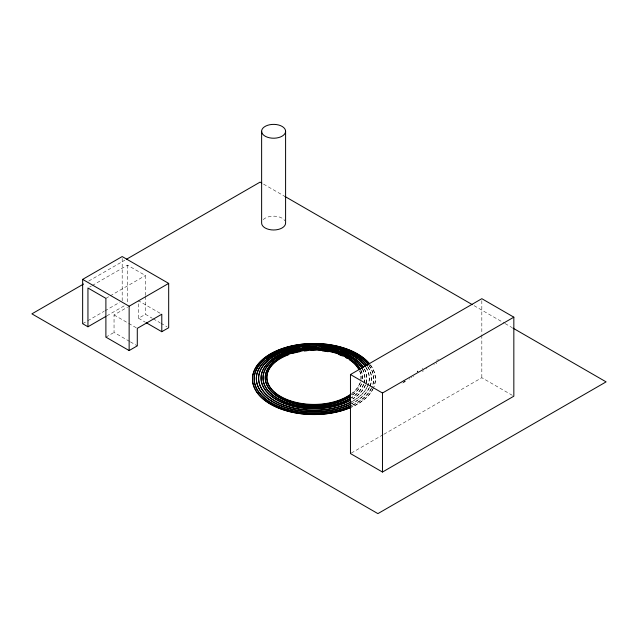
<?xml version="1.0" encoding="UTF-8"?>
<svg xmlns="http://www.w3.org/2000/svg" width="638" height="638" viewBox="0 0 638 638"><rect width="100%" height="100%" fill="white"/><g stroke="black" fill="none" stroke-linecap="round" stroke-linejoin="round"><path stroke-width="0.48" stroke-dasharray="3.19 2.39" d="M426.806 368.365L426.686 368.892M411.845 377.241L411.47 377.824M436.831 362.799L436.153 363.58M405.497 381.117L404.835 381.58L404.061 381.197M403.551 382.361L403.998 382.776L403.998 380.264M434.311 364.577L433.872 364.88M413.671 376.492L413.177 376.827M88.73 281.047L124.896 260.16M89.663 287.004L91.386 286.007M92.247 285.513L127.48 265.169L145.432 275.528L145.432 295.418M105.892 298.361L109.329 296.375M110.191 295.873L145.432 275.528M82.645 323.713L86.943 321.225M87.797 320.731L104.13 311.304M104.991 310.81L119.601 302.372M106.857 315.85L124.904 305.435M129.546 341.378L114.043 332.43L114.043 314.941L127.56 307.141M105.892 337.135L114.043 332.43M160.066 313.226L138.542 300.801L138.542 318.282L145.432 314.303L152.322 318.282M417.754 371.842L417.73 370.941L417.954 371.731M422.189 368.477L422.755 368.15M436.767 360.063L437.07 360.558M437.62 359.569L438.489 359.744M423.05 370.822L422.531 371.101M402.243 383.111L401.661 382.776M409.062 379.171L409.843 378.773M422.731 371.284L423.337 370.933M351.315 453.068L383.087 434.725M383.94 434.231L481.826 377.712L513.837 396.198M405.066 381.253L404.644 381.277M263.542 184.103L285.114 196.56M474.082 305.658L504.283 323.091M505.144 323.594L512.051 327.573M417.388 371.141L417.97 371.476M404.061 381.388L404.644 381.723M403.415 382.441L403.998 382.776M153.184 318.777L160.066 322.756M160.928 323.251L166.957 326.736M138.542 318.282L145.432 322.262M114.043 314.941L127.823 322.9M128.685 323.394L136.428 327.868M130.407 341.872L137.29 345.852M481.826 300.665L481.826 334.248M481.826 335.237L481.826 377.712M361.004 376.053L361.004 376.5M145.432 296.407L145.432 314.303M127.48 265.169L127.48 302.946M122.185 258.526L122.185 300.881M370.439 365.119A61.455 35.481 0 0 1 373.31 388.271M372.911 389.076A61.455 35.481 0 0 1 351.355 407.235M263.231 219.608A11.978 6.914 0 0 1 274.659 216.178A11.978 6.914 0 0 1 284.867 220.708M359.92 383.127A47.1 27.195 0 0 1 351.777 393.415M359.704 370.766A47.1 27.195 0 0 1 360.972 378.717M370.439 364.992A61.455 35.481 0 0 1 374.051 386.349M373.31 388.143A61.455 35.481 0 0 1 351.355 407.108M371.579 388.071A59.757 34.5 0 0 1 352.04 405.537M369.011 365.566A59.757 34.5 0 0 1 371.93 387.29M371.188 388.606A59.757 34.5 0 0 1 352.04 405.289M369.011 365.311A59.757 34.5 0 0 1 371.93 387.035M367.927 367.121A57.587 33.248 0 0 1 351.386 403.966M369.53 387.154A57.587 33.248 0 0 1 351.386 403.718M367.927 366.866A57.587 33.248 0 0 1 369.896 386.317M366.005 367.6A55.347 31.956 0 0 1 351.993 401.661M367.504 386.245A55.347 31.956 0 0 1 351.993 401.39M366.005 367.329A55.347 31.956 0 0 1 367.847 385.44M364.426 369.099A52.874 30.528 0 0 1 352.806 398.886M365.526 384.698A52.874 30.528 0 0 1 352.806 398.694M364.426 368.916A52.874 30.528 0 0 1 365.837 383.837M363.628 384.419A50.92 29.396 0 0 1 351.41 397.897M362.536 369.211A50.92 29.396 0 0 1 363.963 383.486M363.628 384.267A50.92 29.396 0 0 1 351.41 397.753M362.536 369.067A50.92 29.396 0 0 1 363.963 383.334M361.451 384.036A48.703 28.12 0 0 1 351.386 395.823M360.893 370.375A48.703 28.12 0 0 1 362.559 379.482M361.451 383.853A48.703 28.12 0 0 1 351.386 395.632M360.893 370.184A48.703 28.12 0 0 1 362.559 379.291M360.494 381.827A47.1 27.195 0 0 1 351.777 393.853M359.704 371.212A47.1 27.195 0 0 1 360.701 380.942"/><path stroke-width="0.96" d="M105.996 316.352L87.948 326.768L82.645 323.713L82.645 279.38L122.185 256.556L168.679 283.4L168.679 327.725L161.789 331.704L146.293 322.756M83.57 284.03L31.9 313.856L377.903 513.622L606.1 381.875L512.912 328.076M126.619 259.172L260.097 182.109L261.819 183.106M82.645 279.38L129.139 306.224L168.679 283.4M87.948 326.768L87.948 287.993L105.892 298.361L105.892 337.135L129.139 350.557L137.29 345.852L137.29 328.363L161.789 314.223L161.789 331.704M350.461 374.538L481.826 298.688L513.837 317.174L513.837 396.198L382.473 472.04L350.461 453.562L350.461 374.538L382.473 393.016L513.837 317.174M285.114 196.56L472.359 304.661M382.473 393.016L382.473 472.04M285.593 131.292A11.978 6.914 0 0 1 267.617 137.29A11.978 6.914 0 0 1 267.617 125.303A11.978 6.914 0 0 1 285.593 131.292L285.593 223.069A11.978 6.914 0 0 1 273.606 229.991A11.978 6.914 0 0 1 261.628 223.069L261.628 131.292M129.139 306.224L129.139 350.557M350.429 407.634A61.455 35.481 0 0 1 262.362 398.367A61.455 35.481 0 0 1 283.75 348.181A61.455 35.481 0 0 1 369.219 363.572M351.028 393.981A47.1 27.195 0 0 1 278.088 394.85A47.1 27.195 0 0 1 291.151 353.412A47.1 27.195 0 0 1 358.883 369.059M350.429 407.507A61.455 35.481 0 0 1 262.09 398.008A61.455 35.481 0 0 1 284.612 347.782A61.455 35.481 0 0 1 369.841 364.21M351.171 405.943A59.757 34.5 0 0 1 273.407 404.309A59.757 34.5 0 0 1 264.379 359.688M265.894 358.452A59.757 34.5 0 0 1 299.318 345.509M301.216 345.254A59.757 34.5 0 0 1 306.057 344.759M308.983 344.576A59.757 34.5 0 0 1 318.721 344.568M321.656 344.751A59.757 34.5 0 0 1 328.371 345.477M329.368 345.629A59.757 34.5 0 0 1 354.624 353.691M355.43 354.13A59.757 34.5 0 0 1 368.445 364.808M351.171 405.696A59.757 34.5 0 0 1 264.268 397.881A59.757 34.5 0 0 1 284.987 348.531A59.757 34.5 0 0 1 368.445 364.553M350.493 404.404A57.587 33.248 0 0 1 263.263 394.499A57.587 33.248 0 0 1 296.814 346.96M297.763 346.793A57.587 33.248 0 0 1 302.627 346.107M305.618 345.804A57.587 33.248 0 0 1 309.629 345.549M316.376 345.485A57.587 33.248 0 0 1 322.964 345.868M327.565 346.402A57.587 33.248 0 0 1 366.906 365.646M350.493 404.149A57.587 33.248 0 0 1 265.926 396.812A57.587 33.248 0 0 1 287.228 349.002A57.587 33.248 0 0 1 367.432 366.124M351.171 402.099A55.347 31.956 0 0 1 271.517 398.973A55.347 31.956 0 0 1 280.154 353.149M281.948 352.375A55.347 31.956 0 0 1 299.724 347.574M302.548 347.184A55.347 31.956 0 0 1 307.333 346.729M309.263 346.609A55.347 31.956 0 0 1 315.985 346.522M320.818 346.745A55.347 31.956 0 0 1 326.52 347.335M327.517 347.471A55.347 31.956 0 0 1 338.212 349.736M340.038 350.27A55.347 31.956 0 0 1 365.494 366.818M351.171 401.828A55.347 31.956 0 0 1 268.773 396.645A55.347 31.956 0 0 1 287.682 350.055A55.347 31.956 0 0 1 365.494 366.547M350.39 400.297A52.874 30.528 0 0 1 267.864 393.152A52.874 30.528 0 0 1 300.107 348.715M302.021 348.436A52.874 30.528 0 0 1 318.737 347.782M321.696 347.981A52.874 30.528 0 0 1 338.523 351.155M339.448 351.442A52.874 30.528 0 0 1 357.958 361.26M358.636 361.866A52.874 30.528 0 0 1 363.046 366.85M350.39 400.114A52.874 30.528 0 0 1 271.062 395.847A52.874 30.528 0 0 1 289.086 351.052A52.874 30.528 0 0 1 363.54 367.408M350.653 398.359A50.92 29.396 0 0 1 273.335 395.719A50.92 29.396 0 0 1 289.995 352.048A50.92 29.396 0 0 1 362.081 368.405M350.653 398.216A50.92 29.396 0 0 1 273.335 395.576A50.92 29.396 0 0 1 289.995 351.905A50.92 29.396 0 0 1 362.081 368.262M349.72 396.924A48.703 28.12 0 0 1 270.576 390.639A48.703 28.12 0 0 1 308.114 349.927M310.068 349.815A48.703 28.12 0 0 1 315.922 349.752M318.872 349.871A48.703 28.12 0 0 1 346.211 356.786M346.992 357.192A48.703 28.12 0 0 1 360.015 368.724M349.72 396.732A48.703 28.12 0 0 1 275.185 394.683A48.703 28.12 0 0 1 291.63 352.662A48.703 28.12 0 0 1 360.446 369.306M351.028 394.428A47.1 27.195 0 0 1 283.934 398.614A47.1 27.195 0 0 1 278.431 359.784M279.253 359.258A47.1 27.195 0 0 1 288.679 354.704M292.228 353.524A47.1 27.195 0 0 1 299.828 351.713M304.406 351.02A47.1 27.195 0 0 1 307.229 350.74M311.942 350.485A47.1 27.195 0 0 1 313.824 350.461M322.342 350.892A47.1 27.195 0 0 1 328.147 351.721M338.65 354.497A47.1 27.195 0 0 1 342.367 355.972M345.804 357.623A47.1 27.195 0 0 1 347.566 358.604M349.249 359.657A47.1 27.195 0 0 1 358.452 368.756"/></g></svg>
